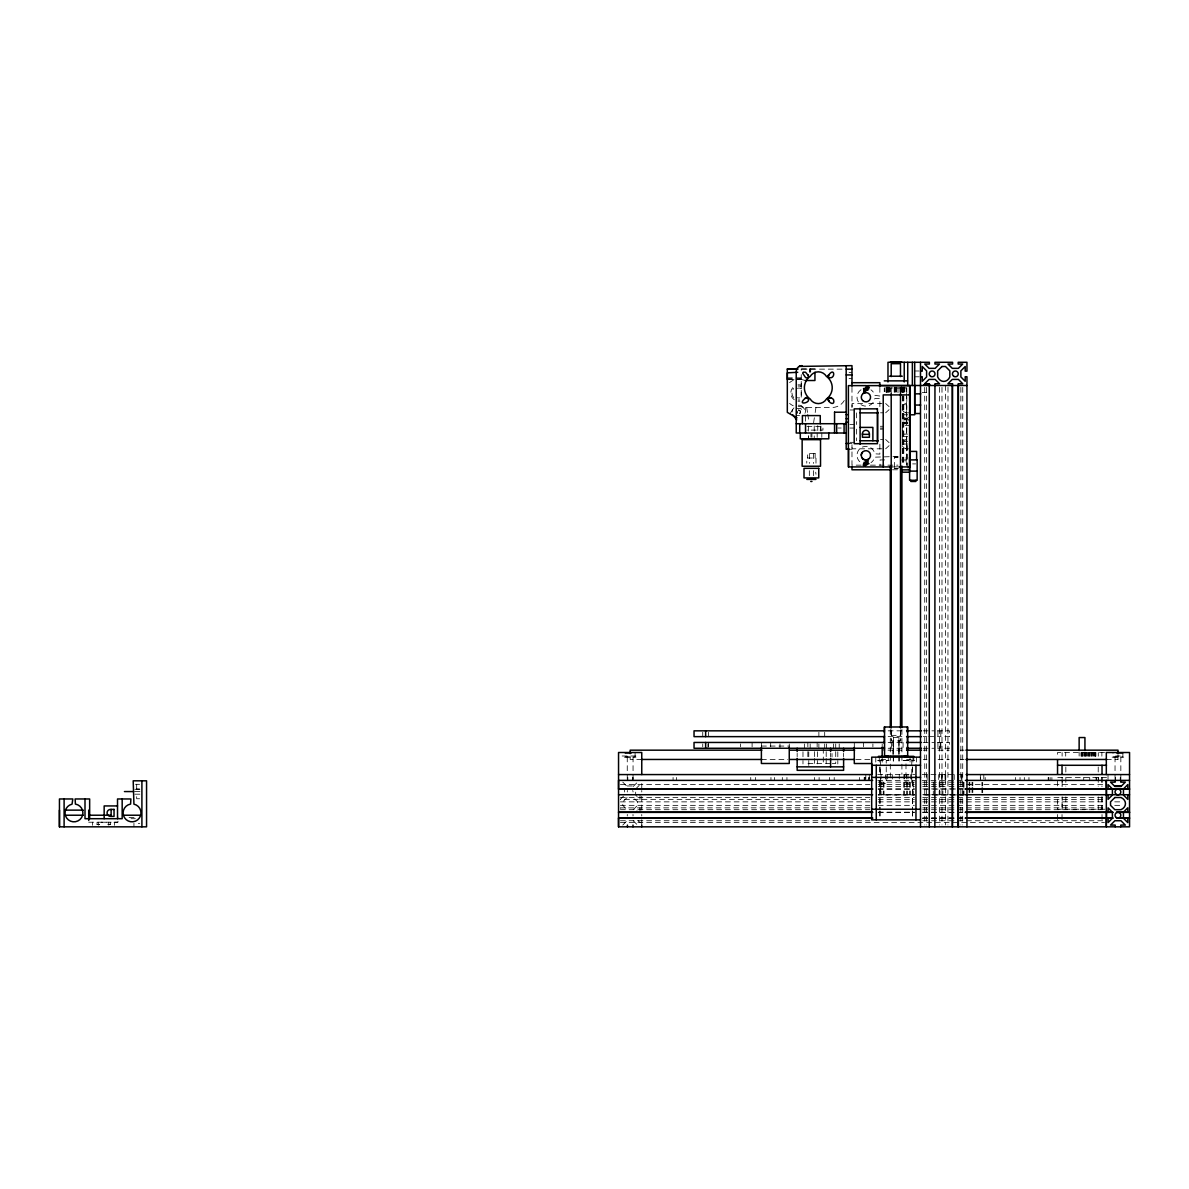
<?xml version="1.0" encoding="UTF-8"?>
<svg xmlns="http://www.w3.org/2000/svg" width="1189" height="1189" viewBox="0 0 1189 1189"><rect width="100%" height="100%" fill="white"/><g stroke="black" fill="none" stroke-linecap="round" stroke-linejoin="round"><path stroke-width="0.75" stroke-dasharray="5 3.75" d="M801.237 397.126L801.237 373.539M897.992 392.756L897.992 387.317M907.281 468.02L907.281 444.047M640.009 812.384L640.024 807.807L635.669 812.161M136.69 788.946L136.676 784.309L136.69 788.946L139.589 788.946M813.603 422.66L814.911 414.218M815.178 412.524L815.966 407.455M815.713 472.226L815.966 474.248M889.075 409.67L885.642 412.806M902.183 406.638L904.888 403.74L908.634 403.517M889.075 445.682L885.642 448.803M902.183 442.635L904.888 439.737L908.634 439.514M790.001 413.921L793.078 408.585A6.733 6.733 0 0 1 793.464 408.005M799.9 413.668L800.628 410.978L797.938 410.25M623.541 796.11L620.301 799.35L869.887 799.394M633.202 786.464L637.542 782.139M627.093 797.507L622.754 801.862L622.768 805.354L627.108 809.694M635.669 788.931L640.024 784.591M633.202 809.694L637.542 805.354L637.631 801.847L633.217 797.507M622.754 825.092L627.093 820.737M908.901 417.428L903.908 419.866L903.848 417.428L907.177 419.048M902.183 409.67L903.818 411.914L906.271 412.568L906.746 406.727L905.617 403.517M902.183 445.682L903.818 447.911L906.271 448.58L906.746 442.724L905.617 439.514M801.237 368.902L814.941 368.902M802.04 369.14L844.621 369.14M914.698 370.998L919.052 370.998M849.08 372.618L851.978 372.618M914.698 376.794L919.052 376.794M787.311 377.82L801.237 377.82L801.237 397.319L800.45 397.721A4.934 4.934 0 0 1 797.388 397.721M849.08 378.429L851.978 378.429M787.311 378.726L801.237 378.726M787.311 379.321L801.237 379.321M789.05 379.529L801.237 379.529M922.248 392.533L926.766 392.533M862.679 403.517L852.082 403.517L852.082 407.619M868.683 403.517L882.104 403.517M798.116 406.296A5.811 5.811 0 0 1 799.617 406.534L805.533 407.455L832.241 407.455A13.941 13.941 0 0 0 844.309 400.485M796.942 408.54L800.896 408.54L802.872 411.959M850.046 409.982L854.401 409.982M880.529 412.806L883.427 412.806M905.617 412.806L908.634 412.806M902.6 414.783L909.6 414.783M796.942 415.392L799.573 415.392M902.6 418.29L910.15 418.29M902.6 419.866L908.901 419.866M902.6 422.244L909.63 422.244M902.6 423.061L910.15 423.061M902.6 423.76L909.63 423.76M849.838 424.503L854.192 424.503M910.15 425.617L902.6 425.617L902.6 444.047L909.6 444.047M880.321 426.271L883.219 426.271M806.915 426.628L822.951 426.628L822.951 430.106L806.915 430.106M837.873 428.01L841.203 428.01M849.838 428.055L854.192 428.055M880.321 428.055L883.219 428.055M880.321 429.14L883.219 429.14M902.6 434.134L910.15 434.089M902.6 436.645L910.15 436.645M880.529 439.514L883.427 439.514M902.6 441.52L910.15 441.52M850.046 442.323L854.401 442.323M849.08 443.467L851.978 443.467M882.104 448.803L852.082 448.803L852.082 444.166M905.617 448.803L908.634 448.803M849.08 449.264L851.978 449.264M815.104 453.589L807.643 453.589L807.613 458.018M897.992 456.442L874.658 457.171A8.947 8.947 0 0 1 871.002 462.64M897.918 457.022L894.514 457.022L894.514 468.629L897.918 468.629M897.992 457.022L894.514 457.022L897.992 457.215M894.514 457.215L897.918 457.215M884.631 459.92L880.053 459.92L880.053 465.345M901.47 459.994L906.122 459.994M912.632 463.903L915.649 463.903M861.178 465.152L851.978 465.152L851.978 444.76M870.393 465.152L897.992 465.152M892.731 466.92L899.077 466.801M897.992 468.629L894.514 468.436L897.918 468.436M894.514 468.436L897.992 468.436M892.478 469.789L897.992 469.789M888.153 730.834L904.74 730.834M923.169 730.834L934.242 730.834M937.467 730.834L949.535 730.834L949.535 736.645L937.467 736.645M891.2 735.352L900.489 735.352M888.153 736.645L904.74 736.645M923.169 736.645L926.855 736.645M928.698 736.645L934.242 736.645M888.153 742.456L904.74 742.456M923.169 742.456L934.257 742.456M937.616 742.456L949.535 742.456L949.535 748.267L937.616 748.267M761.391 746.068L789.258 746.068M888.153 748.267L904.74 748.267M923.169 748.267L934.257 748.267M888.005 750.17L904.71 750.17M923.259 750.17L926.959 750.17M938.091 750.17L949.223 750.17M960.355 750.17L964.071 750.17M1104.522 752.503L1057.541 752.503L1057.541 756.159M622.115 755.996L638.196 755.996M1115.609 755.996L1120.261 755.996M624.344 757.155L635.966 757.155M1112.131 757.155L1123.739 757.155M641.763 759.474L630.155 759.459L630.155 754.822M761.391 759.414L787.831 759.459M856.05 759.459L869.976 759.459M881.019 759.474L885.656 759.474M906.568 759.474L911.205 759.474M923.259 759.459L926.959 759.459M938.091 759.459L949.223 759.459M960.355 759.459L964.071 759.459M1106.32 759.474L1118.032 759.459M878.403 760.41L888.272 760.41L888.272 756.338M903.952 760.41L913.821 760.41L913.821 756.338M877.527 760.633L889.149 760.633M903.075 760.633L914.698 760.633M830.487 763.531L807.851 763.531L807.851 760.975M832.241 763.531L835.718 763.531L835.718 760.975M877.75 774.574L914.772 774.574M922.188 774.574L964.769 774.574M1106.513 777.383L1057.541 777.383L1057.541 786.226M877.75 780.385L914.772 780.385M922.188 780.385L965.364 780.385M878.195 782.139L914.4 782.139M922.649 782.243L965.364 782.139M880.44 783.625L886.236 783.625L886.236 760.41M135.487 784.309L139.589 784.309M620.39 784.636L869.887 784.591M878.195 784.591L914.4 784.636M922.709 784.591L1104.462 784.636M627.257 785.959L633.053 785.959M878.195 786.464L914.4 786.464M922.709 786.464L965.364 786.464M878.195 788.931L914.4 788.946M922.709 788.931L965.364 788.946L922.709 789.154M878.195 789.154L914.4 789.154M134.862 789.303L139.841 789.303M134.937 791.562L142.68 791.562M134.862 794.178L139.841 794.178M878.195 794.728L914.4 794.728M922.709 794.728L965.364 794.728M620.39 797.507L869.887 797.507M878.195 797.507L914.4 797.507M922.709 797.507L1106.32 797.507M139.589 798.755L136.676 798.755L136.676 794.178M878.195 799.35L914.4 799.35M922.709 799.35L1104.462 799.394M620.39 801.862L869.887 801.847M878.195 801.862L914.4 801.847M922.709 801.862L1104.462 801.847M1114.717 801.847L1122.134 801.862M620.39 805.354L869.887 805.354M878.195 805.354L914.4 805.354M922.709 805.354L1106.32 805.354M1114.717 805.354L1122.134 805.354M869.887 807.807L620.39 807.866L622.456 810.021M922.709 807.866L1104.462 807.807M1105.012 809.233L1057.541 809.233L1057.541 796.853M620.39 809.694L869.887 809.694M922.709 809.694L1106.32 809.694M878.195 812.161L914.4 812.176M922.709 812.161L965.364 812.325M878.195 812.384L914.4 812.384M922.709 812.384L965.364 812.384M129.051 817.542L134.58 817.542M922.709 817.958L965.364 817.958M922.709 818.27L965.364 818.121M922.709 818.27L965.364 818.27M131.028 818.701L135.383 818.701M620.39 820.737L869.887 820.737M922.709 820.737L1104.462 820.737M88.714 822.223L117.518 822.194M620.39 822.58L1104.462 822.625M138.296 823.353L139.737 823.353M97.037 822.223L97.037 824.557L99.549 824.557L99.549 822.223L108.08 822.223L108.08 824.557L110.592 824.557L110.592 822.223L117.979 822.223L117.979 816.977M97.037 824.557L99.549 824.557M108.08 824.557L110.592 824.557M801.237 385.236L799.9 384.894A8.189 8.189 0 0 0 797.938 384.894M801.237 386.47L799.766 386.113A6.971 6.971 0 0 0 798.072 386.113M885.642 403.517L889.075 406.638M885.642 439.514L889.075 442.635M804.581 380.302L800.375 379.172A13.941 13.941 0 0 0 797.462 379.172M801.237 388.744L800.45 388.327A4.934 4.934 0 0 0 797.388 388.327M622.768 782.139L627.108 786.464M637.854 820.455L640.024 822.625M633.217 820.737L637.557 825.092M806.692 407.455L807.48 412.524M807.747 414.218L809.07 422.66M640.009 794.728L640.024 799.394L635.669 795.055L635.669 790.462M1122.877 752.86L1122.877 756.917L1112.993 756.917L1112.993 752.86M1120.841 756.917L1120.841 780.385M1120.261 777.472L1120.261 780.385M1118.032 754.822L1117.942 759.474M1115.624 777.472L1115.609 780.385M1115.044 756.917L1115.029 780.385M1108.014 774.574L1108.014 780.385M1102.025 777.383L1102.025 786.226M1102.025 796.853L1102.025 809.233M1102.025 814.554L1102.025 819.875M1101.876 752.503L1101.876 756.159M1101.921 777.383L1101.921 786.226M1101.921 796.853L1101.921 809.233M1098.621 777.472L1098.621 780.385M1098.279 752.503L1098.279 756.159M1098.22 767.009L1098.22 772.196M1098.22 777.383L1098.22 786.226M1098.22 796.853L1098.22 809.233M1096.585 777.472L1096.585 780.385M1096.065 777.472L1096.065 780.385M1095.842 752.503L1095.857 756.159M1095.723 752.503L1095.678 756.159M1095.426 752.503L1095.366 756.159M1094.995 752.503L1094.891 756.159M1094.281 752.503L1094.415 756.159M1093.702 752.503L1093.553 756.159M1091.888 752.503L1091.888 756.159M1091.695 752.503L1091.695 756.159M1090.595 752.503L1090.803 756.159M1089.644 752.503L1089.644 756.159M1089.719 777.472L1089.719 780.385M1089.406 752.503L1089.406 756.159M1088.381 752.503L1088.381 756.159M1088.143 752.503L1088.143 756.159M1087.058 752.503L1087.058 756.159M1086.805 752.503L1086.805 756.159M1085.676 752.503L1085.676 756.159M1085.408 752.503L1085.408 756.159M1084.933 752.34L1084.933 756.041M1084.249 752.503L1084.249 756.159M1083.982 752.503L1083.982 756.159M1083.714 777.472L1083.714 780.385M1082.793 752.503L1082.793 756.159M1082.525 752.503L1082.525 756.159M1081.931 752.503L1081.931 756.159M1081.277 752.503L1081.336 756.159M1081.069 752.503L1081.069 756.159M1079.136 752.34L1079.136 756.041M1065.834 767.009L1065.834 772.196M1065.834 777.383L1065.834 786.226M1065.834 796.853L1065.834 809.233M1065.701 752.503L1065.701 756.159M1062.104 752.503L1062.104 756.159M1062.03 814.554L1062.03 819.875M1057.541 814.554L1057.541 819.875M1051.893 777.472L1051.893 780.385M1050.14 777.472L1050.14 780.385M1048.698 777.472L1048.698 780.385M1048.178 777.472L1048.178 780.385M1028.961 777.472L1028.961 780.385M1024.324 777.472L1024.324 780.385M1020.028 777.472L1020.028 780.385M1015.421 777.472L1015.421 780.385M985.191 777.472L985.191 780.385M983.808 774.574L983.808 778.929M982.664 782.392L982.664 785.944M982.664 787.713L982.664 793.033M981.921 782.392L981.921 785.944M981.921 787.713L981.921 793.033M980.568 777.472L980.568 780.385M980.331 774.574L980.331 778.929M972.795 782.243L972.795 785.78M972.795 787.564L972.795 792.885M972.052 782.243L972.052 785.78M972.052 787.564L972.052 792.885M969.852 782.243L969.852 785.78M969.852 787.564L969.852 792.885M969.109 782.243L969.109 785.78M969.109 787.564L969.109 792.885M963.952 782.243L963.952 794.653M963.209 782.243L963.209 794.653M962.748 387.361L962.704 824.988M961.96 774.574L961.96 780.385M961.158 774.574L961.158 780.385M960.861 387.361L960.861 824.988M954.202 774.574L954.202 780.385M947.99 387.361L947.93 824.988M945.731 774.574L945.731 780.385M945.478 385.504L945.478 824.988M944.943 774.574L945.136 780.385M942.907 782.243L942.907 794.653M942.223 774.574L942.223 780.385M941.985 387.361L941.985 824.988M941.45 774.574L941.658 780.385M940.811 730.834L940.811 736.645M940.826 742.456L940.826 748.267M940.231 742.456L940.246 748.267M939.949 782.243L939.949 794.653M939.473 387.361L939.473 824.988M939.206 782.243L939.206 794.653M938.73 774.574L938.73 780.385M937.928 730.834L937.928 736.645M937.928 742.456L937.928 748.267M933.306 782.243L933.306 794.653M927.123 774.574L927.123 780.385M926.588 387.361L926.588 824.988M924.7 387.361L924.76 824.988M916.437 757.155L916.437 762.03M913.301 782.243L913.301 794.653M912.959 757.155L912.959 762.03M912.617 767.009L912.617 775.644M912.617 780.92L912.617 809.233M912.617 811.002L912.617 818.106M912.409 767.009L912.409 775.644M912.409 780.92L912.409 809.233M912.409 811.002L912.409 818.106M911.785 760.41L911.785 783.625L905.988 783.625L905.988 760.41M911.205 774.574L911.205 778.929M910.893 774.574L910.893 778.929M910.343 782.243L910.343 794.653M910.046 757.155L910.046 762.03M909.6 782.243L909.6 794.653M907.965 774.574L907.98 778.929M907.4 782.243L907.4 794.653M906.776 387.837L906.776 417.161M906.776 418.721L906.776 465.062M906.568 391.627L906.568 387.941L884.259 387.941L884.259 391.627M906.568 393.455L906.568 465.092M906.568 774.574L906.568 778.929M906.657 782.243L906.657 794.653M906.122 457.096L906.122 465.806M904.829 387.168L904.829 391.82M904.576 387.168L904.576 391.82L904.353 387.168M904.487 774.574L904.487 778.929M904.443 782.243L904.443 794.653M904.116 387.168L904.116 391.82M903.937 387.168L903.937 394.911M903.893 774.574L903.893 778.929M903.803 387.168L903.759 464.973M903.699 782.243L903.699 794.653M903.417 387.168L903.551 465.092M903.12 422.244L903.12 423.76M903.075 742.456L903.075 748.267M902.629 387.168L902.6 464.973M902.51 387.168L902.377 465.092M902.079 387.168L902.079 394.911M901.961 387.168L901.961 394.911M901.916 729.452L901.916 753.573M901.916 755.416L901.916 762.848M901.916 764.126L901.916 774.574M901.336 387.168L901.336 394.911M901.217 385.622L901.217 393.009M900.727 730.447L900.727 740.91L891.26 740.94L891.2 729.793M900.489 387.718L900.489 393.262M900.489 729.793L900.504 740.94M900.266 387.361L900.266 392.905M900.058 387.465L900.058 393.009M899.152 754.183L899.152 737.552L893.281 737.552L893.207 754.331M899.152 756.041L899.152 761.584M899.27 774.574L899.27 778.929M898.943 737.552L899.018 754.331M898.943 756.041L898.943 761.584M898.78 740.94L898.78 754.361M896.625 387.168L896.625 391.82M896.372 388.61L896.372 391.701M896.164 387.168L896.164 394.911M895.629 388.61L895.629 391.701M895.421 387.168L895.421 394.911M894.663 387.168L894.663 394.911M894.41 388.61L894.41 391.701M894.202 387.168L894.202 394.911M893.504 737.552L893.504 754.183M893.504 756.041L893.504 761.584M893.281 756.041L893.281 761.584M892.969 740.94L892.969 754.361M892.285 774.574L892.285 778.929M891.497 730.447L891.497 740.91M891.468 742.456L891.468 748.267M891.2 387.718L891.2 393.262M890.293 388.134L890.293 391.85M890.293 729.452L890.293 753.573M890.293 755.416L890.293 762.848M890.308 764.126L890.308 778.929M889.699 388.61L889.699 391.701M889.491 387.168L889.491 394.911M889.09 388.61L889.09 391.701M888.882 387.168L888.748 394.911M888.569 387.168L888.51 391.82M888.198 387.168L888.317 394.911M888.02 388.61L888.02 391.701M887.811 387.168L887.811 391.82M887.678 387.168L887.678 394.911M887.663 774.574L887.663 778.929M887.41 387.168L887.41 391.82M887.039 387.168L887.039 394.911M886.89 387.168L886.712 394.911M886.474 387.168L886.474 394.911M886.355 387.168L886.251 391.82M886.013 387.168L886.013 394.911M885.656 774.574L885.656 778.929M884.482 387.837L884.482 391.523M883.992 782.243L883.992 794.653M883.249 782.243L883.249 794.653M882.179 743.913L882.179 748.267M882.179 757.155L882.179 762.357M881.019 774.574L881.019 778.929M881.034 782.243L881.034 794.653M880.44 760.41L880.291 794.653M880.038 767.009L880.038 775.644M880.038 780.92L880.038 809.233M880.038 811.002L880.038 819.875M879.86 387.332L879.86 396.041L874.658 395.298A8.947 8.947 0 0 0 870.972 389.829M879.86 406.593L879.86 398.36L874.747 398.642A8.947 8.947 0 0 1 860.405 404.245A8.947 8.947 0 0 1 862.411 388.981M879.86 444.196L879.86 454.109L874.747 453.812A8.947 8.947 0 0 0 860.39 448.253A8.947 8.947 0 0 0 862.426 463.502M879.815 767.009L879.815 775.644M879.815 780.92L879.815 809.233M879.815 811.002L879.815 819.875M879.266 757.155L879.266 762.03M875.788 757.155L875.788 762.03M872.889 743.913L872.889 746.811M869.293 774.574L869.293 778.929M869.055 777.472L869.055 780.385M868.847 777.472L868.847 780.385M865.815 774.574L865.815 778.929M865.339 777.472L865.339 780.385M864.433 777.472L864.433 780.385M864.195 777.472L864.195 780.385M863.586 742.456L863.586 746.811M859.528 777.472L859.528 780.385M856.63 412.88L856.63 424.503M856.63 429.14L856.63 440.762M854.296 742.456L854.296 748.267M851.978 387.332L851.978 407.708M843.61 753.336L843.61 756.709M839.211 743.913L839.211 748.267M837.814 751.745L837.814 763.933M835.718 743.913L835.718 748.267M835.718 751.641L835.718 756.992M834.217 777.472L834.217 780.385M833.4 743.913L833.4 748.267M832.003 753.484L832.003 756.977M830.606 753.336L830.606 756.709M829.595 777.472L829.595 780.385M826.429 743.913L826.429 748.267M826.192 751.641L826.192 756.709M826.192 758.404L826.192 763.472M824.69 732.29L824.69 736.645M824.69 743.913L824.69 748.267M823.293 748.267L823.293 763.858M821.822 433.004L821.822 437.359M820.945 426.048L820.945 431.265M820.529 427.341L820.529 430.864M819.117 777.472L819.117 780.385M818.879 732.29L818.879 736.645M818.879 743.913L818.879 748.267M817.764 425.573L817.764 430.864M817.482 751.73L817.482 763.858M817.17 433.004L817.17 437.359M817.14 742.456L817.14 746.811M815.981 463.175L815.981 458.018L806.796 458.018L806.766 463.175M815.134 453.589L815.134 458.018M814.584 751.641L814.584 756.709M814.584 758.404L814.584 763.472M814.495 777.472L814.495 780.385M814.227 426.048L814.212 431.265M814.242 435.917L814.227 438.815M813.41 453.589L813.41 463.442M813.41 470.681L813.41 476.12M811.909 433.004L811.909 437.359M810.957 433.822L810.957 437.151M810.69 368.902L810.69 372.216M810.17 743.913L810.17 748.267M810.021 368.902L810.021 372.216M809.59 368.902L809.427 372.216M809.337 453.589L809.337 463.442M809.337 470.681L809.337 476.12M808.773 751.745L808.773 765.686M808.431 426.048L808.446 431.265M807.851 742.456L807.851 746.811M807.851 751.641L807.851 756.992M805.533 407.455L805.533 423.715M804.359 743.913L804.359 748.267M802.976 751.745L802.976 763.933M801.237 369.199L801.237 370.255M801.237 405.642L801.995 406.623A6.153 6.153 0 0 1 804.938 413.237M797.165 753.336L797.165 756.709M789.258 743.913L789.258 748.267M786.94 777.472L786.94 780.385M782.317 777.472L782.317 780.385M779.969 743.913L779.969 748.267M774.44 777.472L774.44 780.385M770.948 777.472L770.962 780.385M770.68 742.456L770.68 746.811M761.391 742.456L761.391 746.811M755.372 777.472L755.372 780.385M752.102 742.456L752.102 746.811M750.735 777.472L750.735 780.385M740.479 743.913L740.479 746.811M708.555 732.29L708.54 736.645M708.555 742.456L708.555 746.811M707.945 743.913L707.96 748.267M702.744 732.29L702.744 736.645M702.744 743.913L702.744 746.811M676.571 777.472L676.571 780.385M673.078 777.472L673.078 780.385M641.763 783.581L641.763 789.154M641.763 790.536L641.763 791.993M641.763 796.273L641.763 812.384M641.763 814.465L641.763 815.966M641.763 819.697L641.763 825.092M635.089 752.86L635.089 756.917L625.221 756.917L625.221 752.86M633.053 756.917L633.053 782.332M633.038 777.472L633.038 780.385M632.474 777.472L632.459 780.385M627.837 777.472L627.837 780.385M627.257 756.917L627.257 782.332M624.611 788.946L624.611 791.993M133.941 823.353L133.941 826.831M114.62 822.194L114.62 825.285M108.808 822.194L108.808 825.285M98.345 822.194L98.345 825.285M92.564 822.194L92.564 825.285M798.22 405.256A6.733 6.733 0 0 1 801 405.553M793.256 405.761A13.941 13.941 0 0 1 789.6 403.383M789.6 382.665A13.941 13.941 0 0 1 793.256 380.302M799.9 401.154A8.189 8.189 0 0 1 797.938 401.154M794.267 399.772A8.189 8.189 0 0 1 792.795 387.599M799.766 399.95A6.971 6.971 0 0 1 798.072 399.95M793.702 397.646A6.971 6.971 0 0 1 793.702 388.402M798.265 409.804A2.319 2.319 0 0 1 799.409 413.935M792.171 411.959A5.811 5.811 0 0 1 793.97 407.901M632.964 814.465A2.898 2.898 0 0 1 632.964 815.966M627.346 815.966A2.898 2.898 0 0 1 627.346 814.465M627.257 791.993A2.898 2.898 0 0 1 627.643 790.536M632.667 790.536A2.898 2.898 0 0 1 633.053 791.993M914.4 794.891L878.195 794.891L914.4 795.055M965.364 794.891L922.709 794.891L965.364 795.04M1092.854 756.159L1092.854 752.503L1092.676 756.159M1062.149 786.226L1062.149 777.383L1062.03 786.226M1062.149 809.233L1062.149 796.853L1062.03 809.233M903.15 391.82L903.15 387.168L903.016 391.82M808.431 438.815L808.431 435.917L808.431 438.815"/><path stroke-width="1.5" d="M117.518 818.701L117.518 798.963L130.879 798.963L130.582 804.076A8.947 8.947 0 0 0 124.473 817.66A8.947 8.947 0 0 0 139.366 818.032A8.947 8.947 0 0 0 133.926 804.15L133.198 780.816L146.559 780.816L146.559 826.831L59.45 826.831L59.45 810.125M88.714 820.484L88.714 810.14M1106.32 774.574L1106.32 752.503L1129.55 752.503L1129.55 826.831L618.548 826.831L618.548 817.958L872.637 817.958M787.311 373.539L787.311 412.36L795.842 417.294A6.153 6.153 0 0 0 797.016 417.815M901.307 469.863L909.6 469.863L909.6 385.504M910.15 436.645L910.15 434.134M914.698 385.504L914.698 414.783L909.6 414.783M1106.335 817.958L1106.32 826.831L1106.32 780.385L1106.335 789.154M1127.796 812.384L1127.811 807.807L1123.456 812.161L1123.456 818.27L1127.811 822.625L1127.796 817.958M1127.796 789.154L1127.811 784.591L1123.456 788.931L1123.456 795.055L1127.811 799.394L1127.796 794.728M828.153 375.887L829.119 374.58M830.754 397.78L831.111 398.062A1.739 1.739 0 0 0 828.644 398.062C826.206 401.109 834.098 406.489 833.861 401.273C834.128 397.007 826.102 396.532 828.792 400.648M805.443 398.107C794.98 406.846 814.524 402.12 806.632 397.631A1.739 1.739 0 0 0 805.443 398.226L805.206 398.434A1.739 1.739 0 0 1 808.386 398.791M863.006 393.381L864.061 392.846L864.061 389.115L866.588 388.996M868.594 459.162L867.539 459.697L867.539 463.442M799.142 366.42L851.978 365.647L851.978 386.128M866.008 392.355L865.22 392.563L865.22 390.274L867.539 390.274L867.539 385.622L909.927 385.622L909.927 466.92L898.854 466.92M865.8 460.069L866.588 459.861L866.588 462.164L864.061 462.283L864.061 466.92L848.381 466.92L848.381 385.622L866.38 385.622L866.38 389.115M787.311 372.826L797.76 372.291M890.293 362.169L901.916 362.169M966.954 826.831L966.954 376.735L965.2 376.735L965.2 381.283L960.875 376.943L960.875 370.849L965.2 366.509L965.2 371.161L966.954 371.161L966.954 362.288L958.185 362.288L958.185 364.042L962.704 364.042L958.393 368.352L952.3 368.352L947.99 364.042L952.597 364.042L952.597 362.288L934.955 362.288L934.955 364.042L939.473 364.042L935.163 368.352L929.07 368.352L924.76 364.042L929.382 364.042L929.382 362.288L887.975 362.288L887.975 381.937M800.182 365.989L802.04 365.647A5.811 5.811 0 0 0 796.229 371.458L796.229 433.004L846.182 433.004M797.76 368.902L787.311 368.902L787.311 379.529M846.182 369.14L851.978 369.14M787.311 369.199L797.76 369.199M920.494 371.161L922.248 371.161L922.248 366.48L926.603 370.834L926.603 376.958L922.248 381.297L922.248 376.735L920.494 376.735M846.182 374.936L851.978 374.936M889.491 376.214L902.273 376.214M805.012 380.51L814.941 380.51L814.941 372.216M884.274 380.866L907.504 380.866M851.978 382.695L879.86 382.695L879.86 386.128M923.749 384.642L929.798 384.642M878.597 385.504L907.504 385.504M966.954 385.504L907.727 385.504L907.727 362.288M865.919 387.332L869.397 387.332M867.762 390.155L865.429 390.155L865.429 392.459M914.698 393.841L920.732 393.841M909.927 394.911L883.219 394.911L883.219 466.92M920.732 405.048L914.698 405.048L914.698 362.288M834.559 412.211L846.182 412.211M860.108 412.88L878.062 412.88M920.093 413.519L915.218 413.519L915.218 405.048M846.182 414.664L847.341 414.664M846.182 418.721L847.341 418.721M908.842 419.866L910.15 419.866M846.182 422.214L847.341 422.214M796.229 423.715L846.182 423.715M860.108 427.401L872.889 427.401L872.889 440.762M862.426 434.371L869.397 434.371M860.108 440.762L878.062 440.762M846.182 443.467L849.08 443.467M849.08 449.264L846.182 449.264L846.182 365.647M910.135 451.419L916.63 451.419L916.63 459.89M909.6 459.89L917.15 459.89L917.15 480.297L909.6 480.297L909.6 457.096M863.021 465.152L866.707 465.152M892.122 466.92L865.22 466.92L865.22 463.442L867.762 463.324L867.762 459.578M890.635 469.789L851.978 469.789L851.978 466.356M909.6 471.112L917.15 471.112M901.307 472.182L909.6 472.182M806.796 479.405L815.951 479.405M810.735 481.471L811.968 481.471M884.467 730.834L694.034 730.834L694.034 736.645L884.467 736.645M906.583 730.834L921.326 730.834M906.583 736.645L921.326 736.645M884.467 742.456L694.034 742.456L694.034 748.267L884.467 748.267M906.583 742.456L921.416 742.456M906.583 748.267L921.416 748.267M761.867 750.17L630.155 750.17L630.155 753.633M789.689 750.17L854.623 750.17M906.553 750.17L921.401 750.17M965.914 750.17L1118.032 750.17L1117.942 753.633M625.221 752.86L631.314 752.86M1116.664 752.86L1122.877 752.86M878.403 756.338L888.272 756.338M903.952 756.338L913.821 756.338M920.494 757.155L871.715 757.155L871.671 819.875L920.554 819.875M641.287 759.459L761.867 759.459M789.689 759.459L854.623 759.459M965.914 759.459L1106.9 759.459M871.715 763.531L854.296 763.531L854.296 747.272M871.671 765.285L920.554 765.285M1057.541 765.285L1106.513 765.285M797.165 766.846L843.61 766.846M618.548 774.574L872.191 774.574M966.092 774.574L1129.55 774.574M871.671 777.383L920.554 777.383M872.637 780.385L618.548 780.385L618.548 789.154L872.637 789.154M965.364 780.385L1129.55 780.385M1115.044 785.959L1120.841 785.959M618.548 788.946L872.637 788.946M965.364 788.946L1129.55 788.946M965.364 789.154L1129.55 789.154M124.444 791.562L133.733 791.562M618.548 794.728L872.637 794.728M965.364 794.728L1129.55 794.728M117.518 805.934L104.156 805.934L104.156 818.701M871.671 809.233L920.554 809.233M64.934 810.125L83.23 810.14M618.548 812.176L872.637 812.176M965.364 812.176L1112.859 812.176M1116.56 812.176L1129.55 812.176M618.548 812.384L872.637 812.384M965.364 812.384L1112.859 812.384M1116.56 812.384L1129.55 812.384M64.934 815.223L83.23 815.223M88.714 815.223L110.666 815.223M123.522 815.223L140.941 815.223M965.364 817.958L1112.859 817.958M1116.56 817.958L1129.55 817.958M618.548 818.27L872.637 818.27M965.364 818.27L1112.859 818.27M1116.56 818.27L1129.55 818.27M828.792 377.507C835.778 379.811 834.827 366.584 828.926 374.758A1.739 1.739 0 0 0 828.183 376.319L828.792 377.507A1.739 1.739 0 0 1 828.837 374.743M828.778 400.619L828.644 400.53A1.739 1.739 0 0 1 828.644 398.062M796.749 419.91L793.776 416.105A5.811 5.811 0 0 1 792.885 414.887M808.357 375.561L805.548 372.246L803.422 372.127A1.739 1.739 0 0 0 802.694 373.257L805.28 377.121A1.739 1.739 0 0 0 807.881 377.433A1.739 1.739 0 0 0 807.851 374.817M797.016 411.453L797.21 412.94M1120.766 780.385L1120.766 782.139L1125.314 782.139L1120.989 786.464L1114.881 786.464L1110.556 782.139L1115.193 782.139L1115.193 780.385M1120.766 826.831L1120.766 825.077L1125.344 825.092L1120.989 820.737L1114.881 820.737L1110.526 825.092L1115.193 825.077L1115.193 826.831M1108.089 789.154L1108.089 784.636L1112.399 788.946L1112.399 795.04L1108.089 799.35L1108.089 794.728M1108.089 812.384L1108.089 807.866L1112.399 812.176L1112.399 818.27L1108.089 822.58L1108.089 817.958M1106.513 789.764L1106.513 795.069M1106.513 811.002L1106.513 818.106M1102.025 765.285L1102.025 773.92M1084.933 750.497L1084.933 737.552L1079.136 737.552L1079.136 750.497M1062.03 765.285L1062.03 773.92M1057.541 759.801L1057.541 773.92M958.393 385.504L958.393 826.831M958.081 826.831L958.185 383.75L962.748 383.765L958.393 379.41L952.285 379.41L947.93 383.765L952.597 383.75L952.597 385.504M952.508 385.504L952.508 826.831M952.3 385.504L952.3 826.831M934.851 826.831L934.955 383.75L939.518 383.765L935.163 379.41L929.055 379.41L924.7 383.765L929.382 383.75L929.382 385.504M929.278 385.504L929.278 826.831M920.494 362.288L920.494 826.831M915.961 765.285L915.961 819.875M915.842 480.297L915.842 481.471L910.848 481.471L910.848 480.297M912.364 362.288L912.364 385.504M910.15 415.065L910.135 459.89M907.43 726.999L907.43 732.439M907.43 736.08L907.43 743.333M907.43 746.96L907.43 750.586M904.235 362.288L904.235 381.937M901.916 466.043L901.916 727.594M900.489 376.616L900.489 363.671L891.2 363.671L891.2 376.616M900.489 393.262L900.489 727.95M891.2 393.262L891.2 727.95M890.293 466.043L890.293 727.594M884.557 726.969L884.557 755.996L907.668 755.996L907.668 726.969L884.319 726.999L884.319 732.439M884.319 736.08L884.319 743.333M884.319 746.96L884.319 750.586M882.179 747.272L882.179 757.274M877.631 411.914L877.631 441.743M876.263 765.285L876.263 819.875M871.879 765.285L871.879 773.92M866.38 459.98L866.38 462.283M864.269 388.996L864.269 392.727M860.108 408.243L860.108 444.196M848.589 448.327L848.589 466.801M844.086 423.715L844.086 433.004M843.61 748.267L843.61 751.641M843.61 758.404L843.61 770.323L797.165 770.323L797.165 758.404M836.655 423.715L836.655 433.004M834.559 412.107L834.559 433.004M830.606 748.267L830.606 751.641M830.606 758.404L830.606 766.846M828.792 433.004L828.792 438.815L800.301 438.815L800.301 433.004M820.261 423.715L820.261 415.585L802.397 415.585L802.397 423.715M805.533 423.715L805.533 433.004M799.721 423.715L799.721 433.004M797.165 748.267L797.165 751.641M789.258 747.227L789.258 763.487L761.391 763.487L761.391 747.227M705.642 730.834L705.642 736.645M705.642 742.456L705.642 748.267M641.763 774.574L641.763 752.503L618.548 752.503L618.548 826.831M641.763 825.077L641.763 826.831M632.994 825.077L632.994 826.831M627.42 825.077L627.42 826.831M141.907 780.816L141.907 826.831M122.17 798.963L122.17 818.701L84.999 818.701L84.999 798.963M111.127 809.412L111.127 816.382M89.651 818.701L89.651 798.963L75.13 798.963L75.412 804.076A8.947 8.947 0 0 1 81.551 817.646A8.947 8.947 0 0 1 66.658 818.047A8.947 8.947 0 0 1 72.053 804.165L72.811 798.963L59.45 798.963L59.45 826.831M64.102 798.963L64.102 826.831M863.467 388.61A8.947 8.947 0 0 1 868.981 388.803M869.01 463.665A8.947 8.947 0 0 1 863.482 463.873M864.537 459.727A4.756 4.756 0 0 1 862.159 457.988M861.252 455.194A4.756 4.756 0 0 1 862.159 452.4M862.426 433.792L862.426 437.27L869.397 437.27L869.397 433.777A3.478 3.478 0 0 0 865.919 430.299A3.478 3.478 0 0 0 862.426 433.792M941.97 366.509L937.645 370.849L937.645 376.943C940.246 382.903 947.217 382.917 949.818 376.958L949.818 370.834L945.463 366.48L941.97 366.509M1114.881 797.507L1110.526 801.862L1110.556 805.354L1114.881 809.694L1120.989 809.694C1126.934 807.078 1126.964 800.123 1120.989 797.507L1114.881 797.507M827.455 398.226L826.489 398.954A9.512 9.512 0 0 1 810.14 398.954L809.531 398.553A13.941 13.941 0 0 1 809.159 377.195L810.14 376.482A9.512 9.512 0 0 1 826.489 376.482L827.068 376.883A13.941 13.941 0 0 1 827.455 398.226M877.408 408.853L854.192 408.853L854.192 443.69L877.408 443.69L877.408 408.853M820.529 439.662L802.144 439.662L802.144 466.222L820.529 466.222L820.529 439.662M818.745 468.332L804.002 468.332L804.002 477.919L818.745 477.919L818.745 468.332M114.04 809.412L110.547 809.412A3.478 3.478 0 0 0 107.069 812.904A3.478 3.478 0 0 0 110.562 816.382L114.04 816.382L114.04 809.412M862.634 400.53A4.652 4.652 0 0 0 870.407 398.434A4.652 4.652 0 0 0 864.715 392.756A4.652 4.652 0 0 0 862.634 400.53M862.634 458.597A4.652 4.652 0 0 0 870.407 456.517A4.652 4.652 0 0 0 864.715 450.824A4.652 4.652 0 0 0 862.634 458.597M1116.486 794.505A2.898 2.898 0 0 0 1120.841 791.993A2.898 2.898 0 0 0 1116.486 789.481A2.898 2.898 0 0 0 1116.486 794.505M1115.877 817.274A2.898 2.898 0 0 0 1120.737 815.966A2.898 2.898 0 0 0 1117.184 812.414A2.898 2.898 0 0 0 1115.877 817.274M953.89 376.408A2.898 2.898 0 0 0 958.245 373.896A2.898 2.898 0 0 0 953.89 371.384A2.898 2.898 0 0 0 953.89 376.408M930.66 376.408A2.898 2.898 0 0 0 935.015 373.896A2.898 2.898 0 0 0 930.66 371.384A2.898 2.898 0 0 0 930.66 376.408"/></g></svg>
